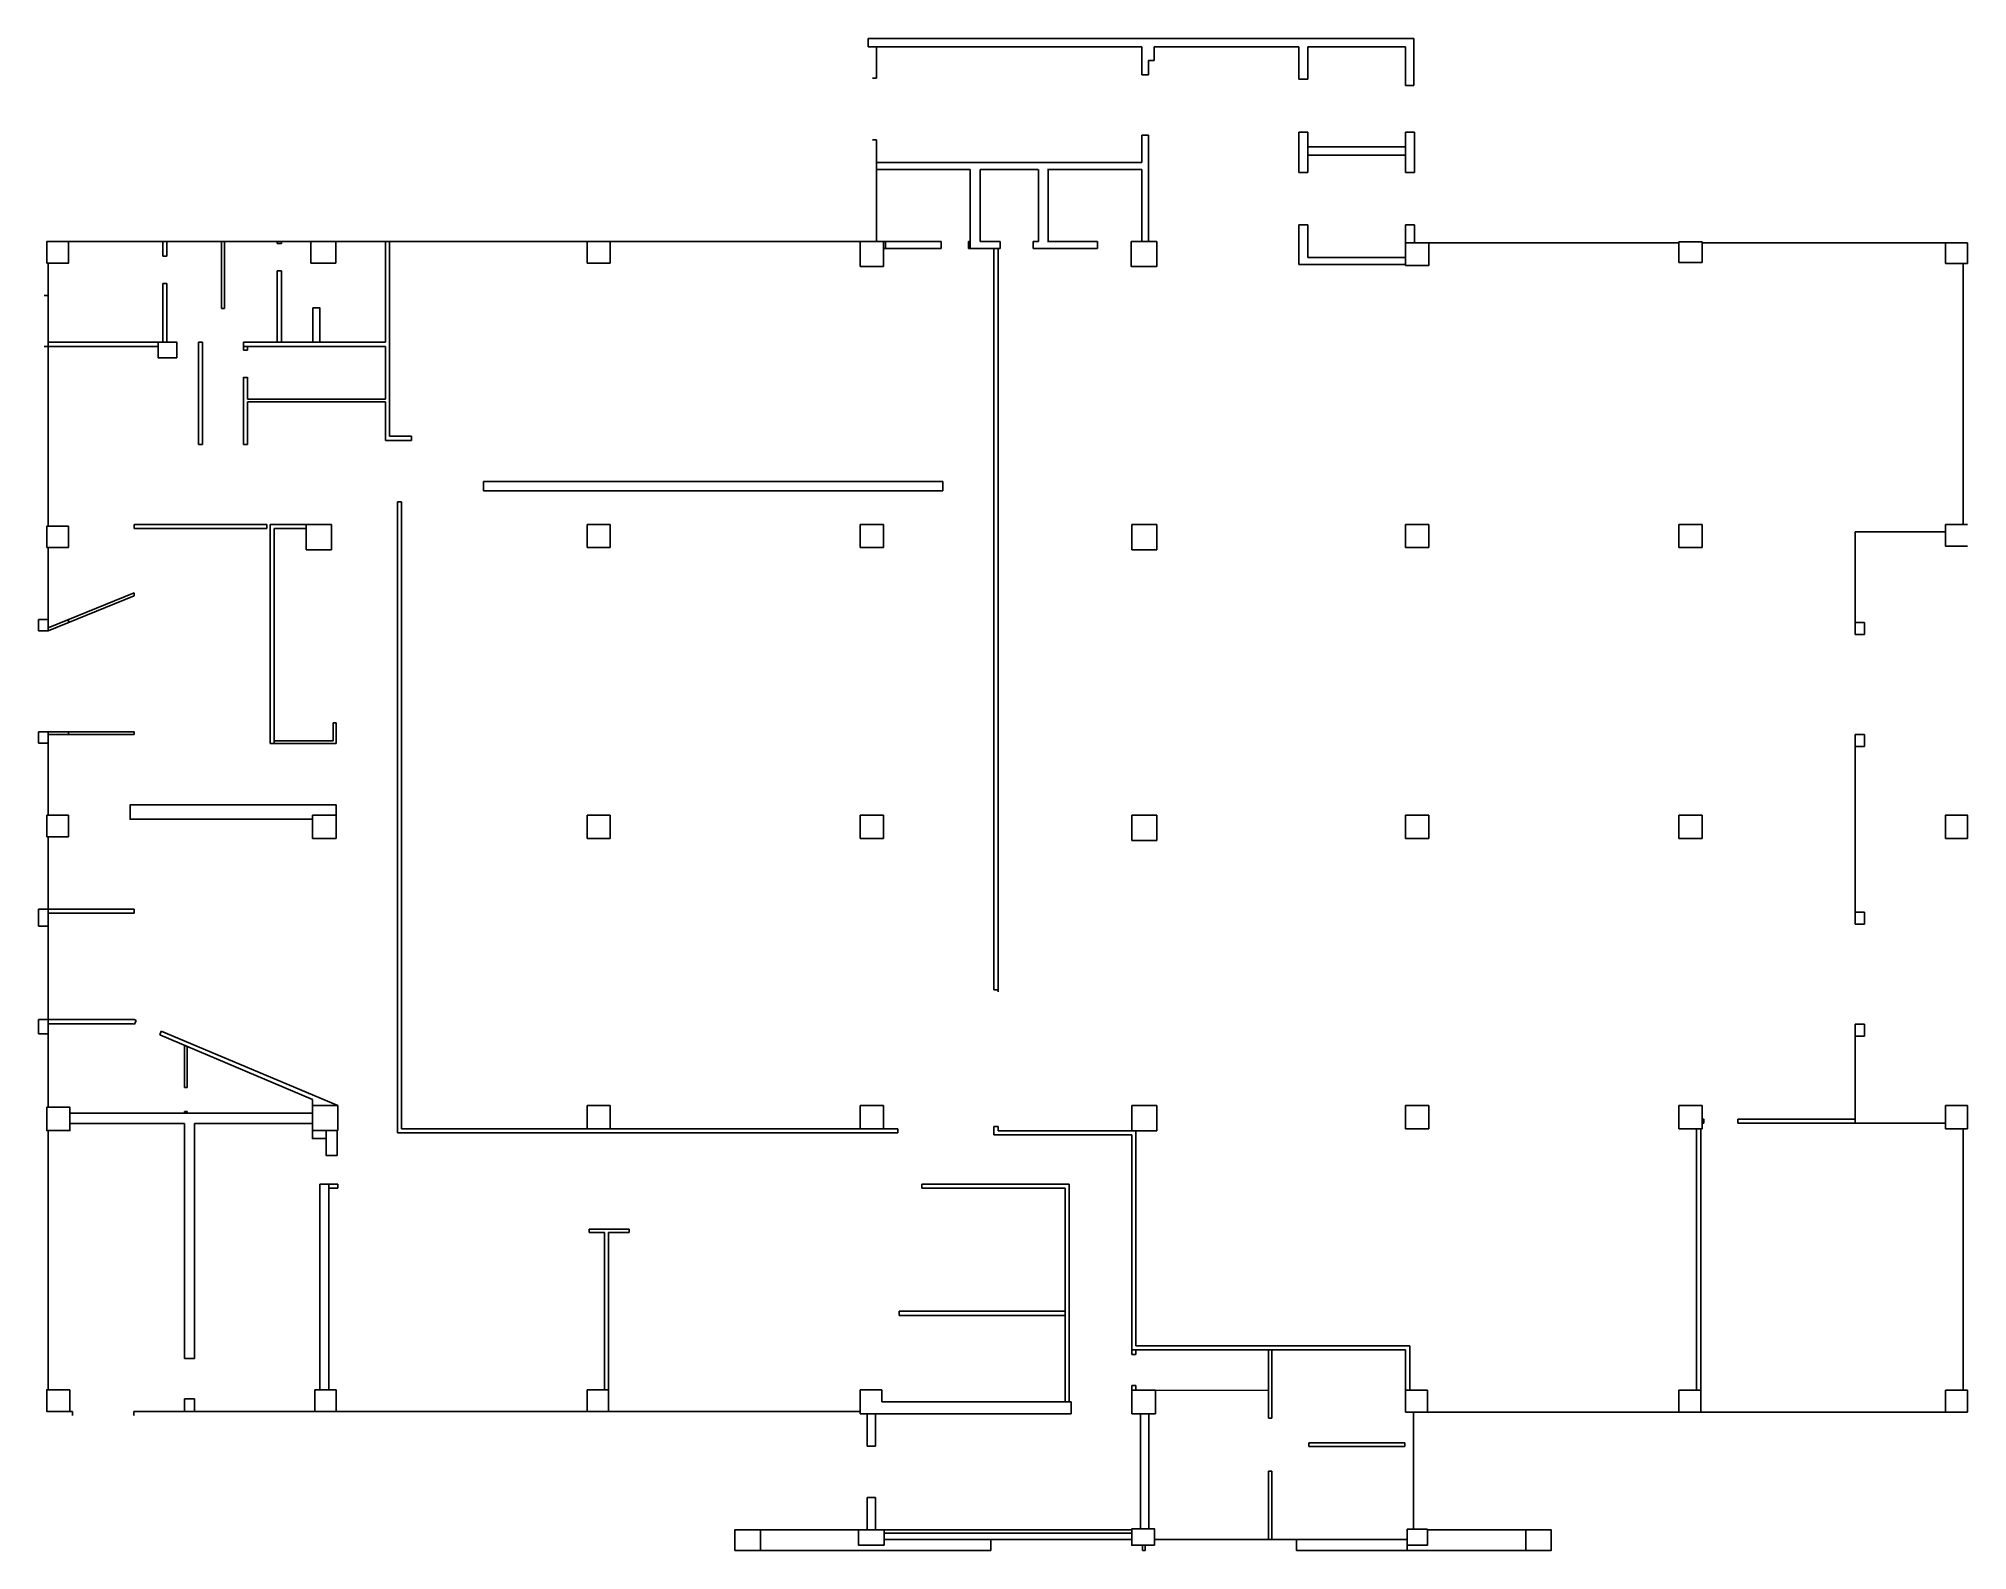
# Model space of a CAD drawing. Header units: millimetres. Extents: x -24141 to 32339, y -22429 to 21821.
import ezdxf

# ---------------------------------------------------------------- set-up
doc = ezdxf.new("R2010")
doc.units = ezdxf.units.MM
doc.header["$LTSCALE"] = 0.5
doc.layers.add('WALL', color=160, linetype='Continuous', lineweight=20)
doc.layers.get('0').off()

# ---------------------------------------------------------------- blocks, each defined once
blk = doc.blocks.new('rgwerqw')
at = {"lineweight": 9}
h = blk.add_hatch(color=1, dxfattribs=at)
h.dxf.hatch_style = 1
h.paths.add_polyline_path([(603526, -152518, 0.21571), (603492, -152443), (603360, -152594, 0.645129)])
at = {"color": 1, "lineweight": 9}
for p, q in [((603065, -152650), (603765, -152410)), ((603492, -152443), (603360, -152594))]:
    blk.add_line(p, q, dxfattribs=at)
blk.add_lwpolyline([(603065, -152410), (603765, -152410), (603765, -152650), (603065, -152650)], close=True, dxfattribs=at)
blk.add_circle((603426, -152518), 100, dxfattribs=at)
blk = doc.blocks.new('REF')
blk.add_circle((0, 0), 37.5)
blk = doc.blocks.new('TAG5X5')
blk.add_lwpolyline([(0, 0), (0, 148), (148, 148), (148, 0), (0, 0)])
blk = doc.blocks.new('TAG2XN')
blk.add_lwpolyline([(0, 0), (0, 57), (480, 57), (480, 0), (0, 0)])

msp = doc.modelspace()

# ---------------------------------------------------------------- linework, layer by layer
at = {"layer": 'WALL', "lineweight": -3}
for p, q in [((154, 21821), (16129, 21821)), ((154, 21581), (154, 21821)), ((8169, 21581), (154, 21581)), ((394, 20661), (394, 21581)), ((8169, 20761), (8169, 21581)), ((8524, 21581), (12764, 21581)), ((8524, 21181), (8524, 21581)), ((12764, 21581), (12764, 20631)), ((13024, 21581), (15889, 21581)), ((13024, 20631), (13024, 21581)), ((15889, 20451), (15889, 21581)), ((16129, 20451), (16129, 21821)), ((8364, 20761), (8364, 21181)), ((8364, 21181), (8524, 21181)), ((394, 20661), (274, 20661)), ((8364, 20761), (8169, 20761)), ((12764, 20631), (13024, 20631)), ((16129, 20451), (15889, 20451)), ((394, 18861), (274, 18861)), ((394, 15881), (394, 18861)), ((8364, 18991), (8169, 18991)), ((8169, 18991), (8169, 18191)), ((8364, 15881), (8364, 18991)), ((12764, 19081), (13024, 19081)), ((12764, 19081), (12764, 17901)), ((13024, 17901), (13024, 19081)), ((15889, 18651), (13024, 18651)), ((16149, 19081), (15889, 19081)), ((15889, 17901), (15889, 19081)), ((16149, 19081), (16149, 17901)), ((394, 18191), (8169, 18191)), ((15889, 18411), (13024, 18411)), ((394, 15881), (394, 17991)), ((394, 17991), (3134, 17991)), ((3134, 17991), (3134, 15881)), ((3429, 15881), (3429, 17991)), ((3429, 17991), (5124, 17991)), ((5139, 17991), (5139, 15881)), ((5404, 17991), (8169, 17991)), ((5419, 15881), (5419, 17991)), ((8169, 17991), (8169, 15881)), ((12764, 17901), (13024, 17901)), ((16149, 17901), (15889, 17901)), ((154, 15881), (-23901, 15881)), ((-16171, 15881), (-23261, 15881)), ((-20501, 15451), (-20501, 15881)), ((-20381, 15451), (-20381, 15881)), ((-18781, 13921), (-18781, 15881)), ((-18701, 13921), (-18701, 15881)), ((-17151, 15821), (-17151, 15881)), ((-17151, 15821), (-17031, 15821)), ((-17031, 15821), (-17031, 15881)), ((-15441, 15251), (-15441, 15881)), ((-15441, 15881), (-8081, 15881)), ((-13981, 15881), (-13981, 12931)), ((-13861, 15881), (-13861, 12511)), ((-8081, 15251), (-8081, 15881)), ((-7401, 15881), (-8081, 15881)), ((-7401, 15251), (-7401, 15881)), ((-81, 15151), (-81, 15881)), ((659, 15881), (-81, 15881)), ((599, 15151), (599, 15881)), ((659, 15881), (1559, 15881)), ((659, 15681), (659, 15881)), ((2284, 15881), (1559, 15881)), ((2284, 15681), (2284, 15881)), ((3084, 15681), (3084, 15881)), ((3134, 15881), (3084, 15881)), ((3134, 15881), (3084, 15881)), ((3134, 15681), (3134, 15881)), ((4014, 15881), (3429, 15881)), ((4014, 15681), (4014, 15881)), ((5139, 15881), (4984, 15881)), ((4984, 15881), (4984, 15681)), ((6869, 15881), (5404, 15881)), ((6869, 15681), (6869, 15881)), ((8599, 15881), (7849, 15881)), ((7849, 15151), (7849, 15881)), ((8599, 15881), (8364, 15881)), ((8599, 15151), (8599, 15881)), ((12764, 16366), (13024, 16366)), ((12764, 15211), (12764, 16366)), ((13024, 16366), (13024, 15411)), ((15889, 15841), (15889, 16366)), ((16149, 16366), (15889, 16366)), ((16149, 16366), (16149, 15841)), ((16569, 15181), (16569, 15841)), ((16569, 15841), (23889, 15841)), ((23889, 15271), (23889, 15871)), ((24569, 15871), (23889, 15871)), ((24569, 15271), (24569, 15871)), ((31699, 15841), (24569, 15841)), ((31699, 15841), (31699, 15241)), ((31699, 15841), (32339, 15841)), ((32339, 15241), (32339, 15841)), ((-23861, 11391), (-23861, 15251)), ((-20381, 15451), (-20501, 15451)), ((-20501, 15451), (-20381, 15451)), ((-15441, 15251), (-15621, 15251)), ((-8081, 15251), (-7401, 15251)), ((599, 15681), (659, 15681)), ((1559, 15681), (659, 15681)), ((1559, 15681), (2284, 15681)), ((3084, 15681), (3134, 15681)), ((3084, 15681), (4014, 15681)), ((3084, 15681), (4014, 15681)), ((3834, 15681), (3834, -6020)), ((3954, 15681), (3954, -6020)), ((4984, 15681), (4994, 15681)), ((4994, 15681), (6869, 15681)), ((13024, 15411), (15889, 15411)), ((24569, 15271), (23889, 15271)), ((-17151, 12931), (-17151, 15021)), ((-17151, 15021), (-17031, 15021)), ((-17031, 12931), (-17031, 15021)), ((-81, 15151), (599, 15151)), ((8599, 15151), (7849, 15151)), ((12764, 15211), (15889, 15211)), ((15889, 15211), (15889, 15181)), ((15889, 15181), (16569, 15181)), ((31699, 15241), (32339, 15241)), ((-23861, 14301), (-23981, 14301)), ((-20501, 12931), (-20501, 14651)), ((-20381, 14651), (-20501, 14651)), ((-20381, 12931), (-20381, 14651)), ((-18781, 13921), (-18701, 13921)), ((-23861, 12811), (-23981, 12811)), ((-23861, 12931), (-20091, 12931)), ((-23861, 12721), (-23861, 12841)), ((-23861, 12811), (-20641, 12811)), ((-20641, 12481), (-20091, 12481)), ((-19461, 12931), (-19341, 12931)), ((-19461, 9941), (-19461, 12931)), ((-19341, 12511), (-19341, 12931)), ((-19341, 12811), (-19341, 12931)), ((-19341, 12511), (-19341, 12211)), ((-18141, 12707), (-18141, 12931)), ((-18141, 12931), (-13981, 12931)), ((-18141, 12706), (-18141, 12931)), ((-18141, 12811), (-13981, 12811)), ((-18141, 12706), (-18021, 12706)), ((-18021, 12811), (-18021, 12706)), ((-16981, 12931), (-17101, 12931)), ((-13981, 12811), (-13981, 11271)), ((-13861, 12511), (-13861, 12811)), ((-13861, 12511), (-13861, 10181)), ((-19341, 9941), (-19341, 12211)), ((-18141, 11907), (-18141, 9941)), ((-18141, 11906), (-18021, 11906)), ((-18021, 11907), (-18021, 11271)), ((-13861, 12261), (-13861, 12391)), ((-23861, 11091), (-23861, 11391)), ((-23861, 7551), (-23861, 11091)), ((-23861, 7551), (-23861, 11071)), ((-13981, 11271), (-18021, 11271)), ((-13981, 11191), (-18021, 11191)), ((-18021, 11191), (-18021, 9941)), ((-13981, 11191), (-13981, 10061)), ((-13861, 10181), (-13221, 10181)), ((-13221, 10181), (-13221, 10061)), ((3834, 10181), (3834, 10061)), ((-19341, 9941), (-19461, 9941)), ((-18021, 9941), (-18141, 9941)), ((-13981, 10061), (-13861, 10061)), ((-13861, 10061), (-13221, 10061)), ((-11111, 8861), (-11111, 8581)), ((-11111, 8861), (2334, 8861)), ((-11111, 8581), (2334, 8581)), ((2334, 8861), (2334, 8581)), ((-13511, 8261), (-13631, 8261)), ((-13631, 8261), (-13631, -10209)), ((-13511, 8261), (-13511, -10089)), ((-23261, 7551), (-23901, 7551)), ((-23901, 6921), (-23901, 7551)), ((-23261, 6921), (-23261, 7551)), ((-21341, 7601), (-17461, 7601)), ((-21341, 7481), (-21341, 7601)), ((-21341, 7481), (-17461, 7481)), ((-17661, 7601), (-17781, 7601)), ((-17461, 7481), (-17461, 7601)), ((-17361, 1191), (-17361, 7601)), ((-17361, 7601), (-15561, 7601)), ((-17241, 1191), (-17241, 7481)), ((-17241, 7481), (-16301, 7481)), ((-15561, 7601), (-16301, 7601)), ((-16301, 7601), (-16301, 6861)), ((-15561, 6861), (-15561, 7601)), ((-8081, 6921), (-8081, 7601)), ((-8081, 7601), (-7401, 7601)), ((-7401, 7601), (-7401, 6921)), ((-81, 7601), (599, 7601)), ((-81, 7601), (-81, 6921)), ((599, 7601), (599, 6921)), ((7869, 7601), (8599, 7601)), ((7869, 6861), (7869, 7601)), ((8599, 6861), (8599, 7601)), ((15889, 6921), (15889, 7601)), ((15889, 7601), (16569, 7601)), ((16569, 6921), (16569, 7601)), ((23889, 6921), (23889, 7601)), ((24569, 7601), (23889, 7601)), ((24569, 6921), (24569, 7601)), ((29049, 7381), (31699, 7381)), ((29049, 7381), (29049, 4731)), ((32339, 7601), (31699, 7601)), ((31699, 7601), (31699, 6961)), ((-23901, 6921), (-23261, 6921)), ((-23861, 4821), (-23861, 6921)), ((-15561, 6861), (-16301, 6861)), ((-8081, 6921), (-7401, 6921)), ((-81, 6921), (599, 6921)), ((8599, 6861), (7869, 6861)), ((15889, 6921), (16569, 6921)), ((23889, 6921), (24569, 6921)), ((31699, 6961), (32339, 6961)), ((-23861, 4577), (-21341, 5594)), ((-23861, 4491), (-21341, 5508)), ((-21341, 5508), (-21341, 5594)), ((-23861, 4821), (-24141, 4821)), ((-24141, 4821), (-24141, 4491)), ((-23861, 4491), (-23861, 4821)), ((-23261, 4819), (-23261, 4733)), ((29049, 4381), (29049, 4731)), ((29329, 4731), (29049, 4731)), ((29049, 4731), (29329, 4731)), ((29329, 4381), (29329, 4731)), ((-23861, 4491), (-24141, 4491)), ((29049, 4381), (29329, 4381)), ((-15511, 1791), (-15511, 1271)), ((-15431, 1791), (-15511, 1791)), ((-15431, 1791), (-15431, 1191)), ((-23861, 1531), (-24141, 1531)), ((-24141, 1201), (-24141, 1531)), ((-23861, 1201), (-24141, 1201)), ((-23861, 1201), (-23861, 1531)), ((-21341, 1531), (-23861, 1531)), ((-21341, 1451), (-23861, 1451)), ((-23861, 1201), (-23861, -909)), ((-23261, 1531), (-23261, 1451)), ((-21341, 1451), (-21341, 1531)), ((-17361, 1191), (-17241, 1191)), ((-17241, 1271), (-15511, 1271)), ((-17241, 1191), (-15431, 1191)), ((29049, 1101), (29049, 1451)), ((29049, 1451), (29329, 1451)), ((29329, 1101), (29329, 1451)), ((29329, 1101), (29049, 1101)), ((29049, -3749), (29049, 1101)), ((-23261, -909), (-23901, -909)), ((-23901, -1539), (-23901, -909)), ((-23261, -1539), (-23261, -909)), ((-21461, -1029), (-16121, -1029)), ((-15431, -909), (-16121, -909)), ((-16121, -909), (-16121, -1589)), ((-15431, -1589), (-15431, -909)), ((-8081, -1589), (-8081, -909)), ((-8081, -909), (-7401, -909)), ((-7401, -909), (-7401, -1589)), ((-81, -1589), (-81, -909)), ((-81, -909), (599, -909)), ((599, -909), (599, -1589)), ((7869, -909), (8599, -909)), ((7869, -1649), (7869, -909)), ((8599, -1649), (8599, -909)), ((15889, -909), (16569, -909)), ((15889, -1589), (15889, -909)), ((16569, -1589), (16569, -909)), ((23889, -1589), (23889, -909)), ((24569, -909), (23889, -909)), ((24569, -1589), (24569, -909)), ((-23261, -1539), (-23901, -1539)), ((-23861, -6892), (-23861, -1539)), ((-15431, -1589), (-16121, -1589)), ((-8081, -1589), (-7401, -1589)), ((-81, -1589), (599, -1589)), ((-81, -1589), (599, -1589)), ((7869, -1649), (8599, -1649)), ((15889, -1589), (16569, -1589)), ((23889, -1589), (24569, -1589)), ((-23861, -3659), (-24141, -3659)), ((-24141, -3659), (-24141, -4156)), ((-23861, -3659), (-21341, -3659)), ((-23861, -3779), (-21341, -3779)), ((-21341, -3779), (-21341, -3659)), ((29329, -3749), (29049, -3749)), ((29049, -4099), (29049, -3749)), ((29329, -3749), (29329, -4099)), ((-23861, -4156), (-24141, -4156)), ((29329, -4099), (29049, -4099)), ((3954, -6020), (3834, -6020)), ((3834, -6020), (3954, -6020)), ((3954, -6079), (3954, -6020)), ((-23861, -6892), (-24141, -6892)), ((-24141, -6892), (-24141, -7309)), ((-23861, -7309), (-24141, -7309)), ((-23861, -7309), (-23861, -6892)), ((-21341, -6892), (-23861, -6892)), ((-21368, -7012), (-23861, -7012)), ((-23861, -9459), (-23861, -7309)), ((-21368, -7012), (-21334, -7027)), ((-21341, -6892), (-21285, -6917)), ((-21334, -7027), (-21285, -6917)), ((-21285, -6917), (-21330, -7017)), ((-20548, -7228), (-20595, -7339)), ((-20595, -7339), (-16121, -9227)), ((-20548, -7228), (-15381, -9409)), ((29329, -7029), (29049, -7029)), ((29049, -7029), (29049, -7379)), ((29329, -7379), (29329, -7029)), ((-19871, -8879), (-19871, -7644)), ((-19791, -8879), (-19791, -7678)), ((29329, -7379), (29049, -7379)), ((-19791, -8879), (-19871, -8879)), ((-23901, -9459), (-23901, -9759)), ((-19871, -9629), (-19871, -9579)), ((-19791, -9579), (-19871, -9579)), ((-19791, -9629), (-19791, -9579)), ((-16121, -9409), (-16121, -9227)), ((-15381, -9409), (-16121, -9409)), ((-16121, -9409), (-16121, -10139)), ((-15381, -10139), (-15381, -9409)), ((-8081, -10089), (-8081, -9409)), ((-8081, -9409), (-7401, -9409)), ((-7401, -9409), (-7401, -10089)), ((-81, -9409), (599, -9409)), ((-81, -9409), (-81, -10089)), ((599, -9409), (599, -10089)), ((7869, -9409), (7869, -10149)), ((7869, -9409), (8599, -9409)), ((8599, -9409), (8599, -10149)), ((15889, -9409), (16569, -9409)), ((15889, -10089), (15889, -9409)), ((16569, -10089), (16569, -9409)), ((23889, -10089), (23889, -9409)), ((24569, -9409), (23889, -9409)), ((24569, -10089), (24569, -9409)), ((31699, -10089), (31699, -9409)), ((-23861, -17729), (-23861, -10139)), ((-16121, -9629), (-23222, -9629)), ((-19871, -9929), (-23222, -9929)), ((-23222, -9929), (-23222, -10139)), ((-19871, -9627), (-19871, -9629)), ((-19871, -16809), (-19871, -9929)), ((-16121, -9929), (-19571, -9929)), ((-19571, -9929), (-19571, -16809)), ((-16121, -10139), (-15381, -10139)), ((1019, -10089), (-13511, -10089)), ((-8081, -10089), (-7401, -10089)), ((-81, -10089), (599, -10089)), ((1019, -10209), (1019, -10089)), ((3834, -10020), (3834, -10269)), ((3834, -10020), (3954, -10020)), ((3954, -10020), (3954, -10149)), ((3954, -10149), (7989, -10149)), ((8599, -10149), (7869, -10149)), ((7989, -10149), (7989, -16439)), ((15889, -10089), (16569, -10089)), ((23889, -10089), (24569, -10089)), ((31699, -10089), (32339, -10089)), ((32219, -17739), (32219, -10089)), ((1019, -10209), (-13631, -10209)), ((3834, -10269), (7869, -10269)), ((7869, -10269), (7869, -16699)), ((-15901, -17729), (-15901, -11709)), ((-15381, -11709), (-15901, -11709)), ((-15641, -17729), (-15641, -11709)), ((-15381, -11829), (-15641, -11829)), ((-15381, -11709), (-15381, -11829)), ((6039, -11709), (1719, -11709)), ((1719, -11709), (1719, -11829)), ((5919, -11829), (1719, -11829)), ((5919, -11829), (5519, -11829)), ((5919, -11829), (5919, -18079)), ((6039, -11709), (6039, -18079)), ((-6851, -13029), (-8021, -13029)), ((-8021, -13129), (-8021, -13029)), ((-7571, -13129), (-8021, -13129)), ((-7571, -17729), (-7571, -13129)), ((-6851, -13129), (-7451, -13129)), ((-7451, -13129), (-7451, -17729)), ((-6851, -13029), (-6851, -13129)), ((2795, -15429), (1059, -15429)), ((1059, -15429), (1059, -15549)), ((2835, -15549), (1059, -15549)), ((5919, -15429), (2795, -15429)), ((5919, -15549), (2815, -15549)), ((-19571, -16809), (-19871, -16809)), ((7869, -16559), (10069, -16559)), ((7869, -16699), (7989, -16699)), ((7989, -16439), (10189, -16439)), ((7989, -16439), (16009, -16439)), ((7989, -16699), (7989, -16559)), ((7989, -16559), (15889, -16559)), ((11869, -18559), (11869, -16559)), ((11969, -18559), (11969, -16559)), ((15889, -16559), (15889, -17739)), ((16009, -16439), (16009, -17739)), ((-19571, -17989), (-19871, -17989)), ((-19871, -17989), (-19871, -18359)), ((-19571, -18359), (-19571, -17989)), ((-15426, -17729), (-16051, -17729)), ((-16051, -17729), (-16051, -18359)), ((-15641, -17729), (-15901, -17729)), ((-15426, -18359), (-15426, -17729)), ((-8081, -18359), (-8081, -17729)), ((-7451, -17729), (-8081, -17729)), ((-7451, -18359), (-7451, -17729)), ((-81, -18429), (-81, -17729)), ((-81, -17729), (549, -17729)), ((549, -17729), (549, -18079)), ((7869, -17739), (7869, -17599)), ((7869, -17599), (7989, -17599)), ((7869, -17739), (7869, -18429)), ((7869, -17739), (8569, -17739)), ((7989, -17599), (7989, -17739)), ((8569, -17739), (8569, -18429)), ((16119, -17739), (15889, -17739)), ((15889, -18379), (15889, -17739)), ((15889, -17739), (16529, -17739)), ((16529, -17739), (16529, -18379)), ((23889, -17739), (23889, -18379)), ((23889, -17739), (24529, -17739)), ((24529, -17739), (24529, -18379)), ((31699, -17739), (31699, -18379)), ((31699, -17739), (32339, -17739)), ((32339, -17739), (32339, -18379)), ((-23152, -18359), (-23901, -18359)), ((-23152, -18479), (-23152, -18359)), ((-81, -18359), (-21352, -18359)), ((-21352, -18479), (-21352, -18359)), ((-19871, -18359), (-19591, -18359)), ((-16051, -18359), (-15426, -18359)), ((-7451, -18359), (-8081, -18359)), ((6099, -18429), (-81, -18429)), ((124, -18429), (124, -19379)), ((364, -18429), (364, -19379)), ((549, -18079), (6099, -18079)), ((6099, -18079), (6099, -18429)), ((7869, -18429), (8569, -18429)), ((8129, -18429), (8129, -21799)), ((8369, -18429), (8369, -21799)), ((11969, -18559), (11869, -18559)), ((16529, -18379), (15889, -18379)), ((16119, -21809), (16119, -18379)), ((16529, -18379), (31699, -18379)), ((24529, -18379), (23889, -18379)), ((31699, -18379), (32339, -18379)), ((124, -19379), (364, -19379)), ((15869, -19384), (15869, -19284)), ((11969, -20109), (11869, -20109)), ((11869, -20109), (11869, -22109)), ((11969, -20109), (11969, -22109)), ((124, -20879), (124, -21829)), ((124, -20879), (364, -20879)), ((364, -20879), (364, -21829)), ((-3006, -21829), (-131, -21829)), ((7869, -21829), (619, -21829)), ((7869, -21929), (619, -21929)), ((8369, -21799), (8539, -21799)), ((8539, -21799), (8539, -22119)), ((15929, -22109), (15929, -21809)), ((15929, -21809), (16119, -21809)), ((19404, -21829), (16529, -21829)), ((3744, -22429), (-3756, -22429)), ((3744, -22109), (619, -22109)), ((3744, -22429), (3744, -22109)), ((7869, -22109), (3744, -22109)), ((8179, -22279), (8179, -22429)), ((8179, -22429), (8259, -22429)), ((8259, -22279), (8259, -22429)), ((12694, -22109), (8539, -22109)), ((12694, -22109), (12694, -22429)), ((12694, -22109), (15929, -22109)), ((12694, -22429), (12694, -22109)), ((12694, -22429), (19404, -22429)), ((15929, -22279), (15929, -22429))]:
    msp.add_line(p, q, dxfattribs=at)
for points in [[(-23901, 15251), (-23901, 15881), (-23261, 15881), (-23261, 15251)], [(-16171, 15251), (-16171, 15881), (-15441, 15881), (-15441, 15251)], [(15889, 15181), (15889, 15841), (16569, 15841), (16569, 15181)], [(-16106, 13943), (-15906, 13943), (-15906, 12931), (-16106, 12931)], [(31699, -1589), (31699, -909), (32339, -909), (32339, -1589)], [(-23901, -9459), (-23901, -10139), (-23222, -10139), (-23222, -9459)], [(31699, -9409), (31699, -10089), (32339, -10089), (32339, -9409)], [(-15401, -10139), (-15721, -10139), (-15721, -10869), (-15401, -10869)], [(24529, -17739), (24409, -17739), (24409, -10089), (24529, -10089)], [(-23222, -17729), (-23222, -18359), (-23901, -18359), (-23901, -17729)], [(-3756, -22429), (-3756, -21829), (-3006, -21829), (-3006, -22429)], [(619, -22279), (619, -21829), (-131, -21829), (-131, -22279)], [(8539, -22279), (8539, -21799), (7869, -21799), (7869, -22279)], [(15929, -21809), (15929, -22279), (16529, -22279), (16529, -21809)], [(19404, -22429), (19404, -21829), (20154, -21829), (20154, -22429)]]:
    msp.add_lwpolyline(points, close=True, dxfattribs=at)
for points in [[(32339, 7601), (32219, 7601), (32219, 15241)], [(-20641, 12931), (-20091, 12931)], [(-20641, 12931), (-20091, 12931), (-20091, 12481)], [(-20641, 12931), (-20641, 12481), (-20091, 12481)], [(-21461, -909), (-21461, -609), (-15431, -609), (-15431, -909), (-16121, -909)], [(-21461, -909), (-21461, -1029), (-16121, -1029), (-16121, -909)], [(31699, -9924), (29049, -9924), (29049, -7384)], [(-16121, -10139), (-16121, -10374), (-16021, -10374), (-16021, -10374)], [(-15721, -10139), (-15721, -10374), (-16021, -10374), (-16021, -10374)], [(24619, -9924), (24569, -9924), (24569, -9804), (24619, -9804), (24619, -9924)], [(25619, -9804), (25619, -9924), (29049, -9924), (29049, -9804), (25619, -9804)], [(15869, -19284), (13059, -19284), (13059, -19384), (15869, -19384)]]:
    msp.add_lwpolyline(points, dxfattribs=at)
at = {"layer": 'WALL', "color": 138, "lineweight": 5}
msp.add_lwpolyline([(8569, -17739), (11869, -17739)], dxfattribs=at)

# ---------------------------------------------------------------- block references
at = {"linetype": 'ByBlock', "lineweight": 5, "xscale": -1}
for p, rotation in [((-602116, -136969), 180), ((137009, -613927), 270)]:
    msp.add_blockref('rgwerqw', p, dxfattribs=dict(at, rotation=rotation))
at = {"linetype": 'ByBlock', "lineweight": 5, "rotation": 270}
msp.add_blockref('rgwerqw', (138789, 615121), dxfattribs=at)
for name, p in [('REF', (9500, 7500)), ('TAG5X5', (9500, 5000)), ('TAG2XN', (6000, 5000))]:
    msp.add_blockref(name, p)
for name, p, rotation in [('TAG5X5', (3000, 5000), 30), ('TAG2XN', (13000, 5000), 90)]:
    msp.add_blockref(name, p, dxfattribs=dict(rotation=rotation))
at = {"linetype": 'ByBlock', "lineweight": 5, "xscale": -1}
msp.add_blockref('rgwerqw', (604662, 134571), dxfattribs=at)

doc.saveas('drawing.dxf')
